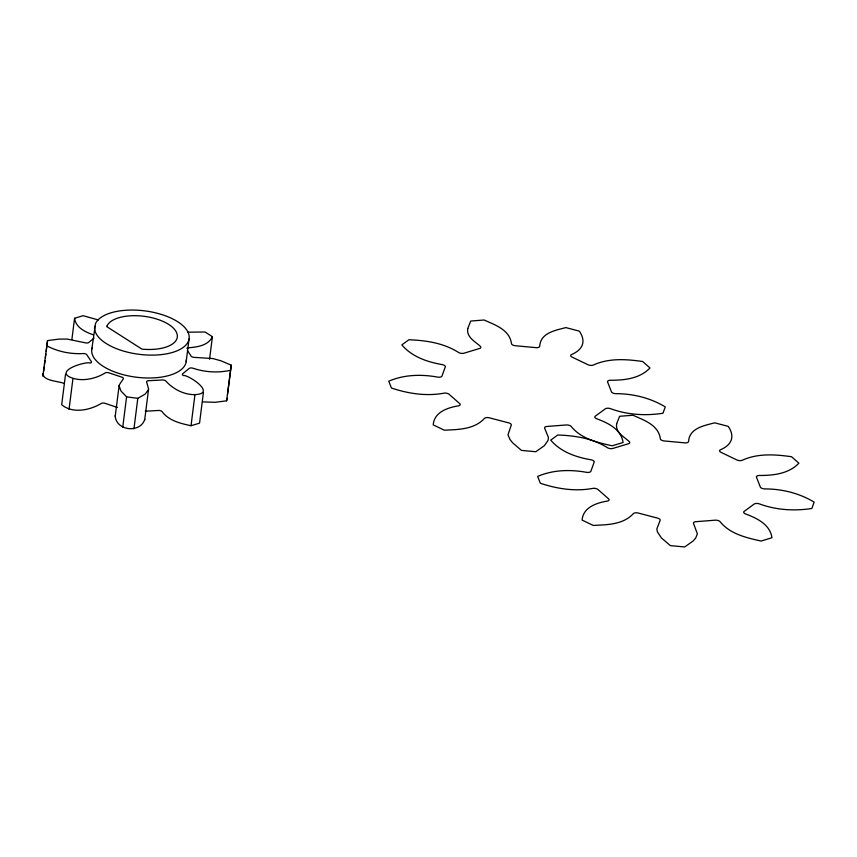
<?xml version="1.0" encoding="UTF-8"?>
<svg xmlns="http://www.w3.org/2000/svg" width="857" height="857" viewBox="0 0 857 857"><rect width="100%" height="100%" fill="white"/><g stroke="black" fill="none" stroke-linecap="round" stroke-linejoin="round"><path stroke-width="1.29" d="M63.772 383.325C58.019 380.99 43.161 380.969 42.893 373.631M42.85 376.255L47.531 340.604L59.058 339.104L67.2 339.083L85.421 342.832A2.935 1.35 7.2 0 0 89.042 342.264L94.045 338.14M187.49 350.631L190.972 355.891A2.935 1.35 7.2 0 0 194.271 357.38L212.9 358.569L220.699 360.711L231.261 365.168L226.58 400.819L215.053 402.319L202.745 401.879M46.707 345.757C58.04 351.788 70.885 354.295 83.697 353.534A2.935 1.35 7.2 0 1 86.986 355.023L91.174 361.343A2.935 1.35 7.2 0 1 90.006 363.079C87.06 361.076 56.958 369.699 68.946 376.652C79.969 382.265 95.02 379.351 105.293 372.859A2.935 1.35 7.2 0 1 109.385 372.999L121.308 376.973A2.935 1.35 7.2 0 1 123.29 378.858L119.209 385.007L115.213 416.223C116.52 431.05 140.312 433.342 144.737 419.437M144.662 420.155L148.593 388.939L146.633 381.986A2.935 1.35 7.2 0 1 149.129 380.69L161.791 380.005A2.935 1.35 7.2 0 1 165.755 380.937C173.692 390.042 187.404 396.577 199.381 394.091C213.029 390.738 187.072 374.359 183.484 375.57A2.935 1.35 7.2 0 1 182.916 373.609L188.915 368.649A2.935 1.35 7.2 0 1 192.546 368.092C204.748 372.227 217.849 373.095 230.437 370.31M43.675 371.113L44.178 367.128M44.521 364.482L45.025 360.497M45.357 357.851L45.86 353.866M46.192 351.22L46.696 347.235M47.028 344.589L47.531 340.604M117.452 407.482L105.54 403.497A2.935 1.35 7.2 0 0 101.447 403.358C90.124 410.214 72.631 414.006 61.693 404.718L65.55 374.22M71.881 339.49L74.57 318.279L83.086 315.697L98.319 319.95M69.042 409.421L72.899 378.923M186.29 359.854A47.617 21.907 7.2 0 1 137.559 377.359A47.617 21.907 7.2 0 1 91.795 349.153L95.545 323.507A47.617 21.907 7.2 0 1 171.796 318.472A47.617 21.907 7.2 0 1 160.57 354.691A47.617 21.907 7.2 0 1 94.688 326.281M122.733 427.343L126.579 396.845L120.901 390.91L119.069 385.714M133.949 428.843L137.806 398.344L145.122 394.145L148.518 389.656M186.173 361.772L189.065 338.89M145.272 411.199L157.945 410.503A2.935 1.35 7.2 0 1 161.909 411.435C168.786 420.755 180.388 423.433 191.025 425.725L194.882 395.227M191.025 425.725L199.542 423.154L203.398 392.645M209.569 359.244L212.418 336.705L205.069 332.002L188.047 332.173M227.576 394.349L231.261 365.168M115.213 416.223L115.363 415.506M91.795 349.153L92.224 347.771M226.58 400.819L227.362 398.291M212.418 336.705C208.069 345.896 196.799 347.064 187.951 347.846A2.935 1.35 7.2 0 0 186.858 348.221M137.806 398.344L126.579 396.845M93.317 334.819C85.454 332.077 75.759 327.717 74.57 318.279M467.751 328.563C466.24 337.112 475.035 341.472 480.284 346.249A4.006 1.843 7.2 0 1 478.977 348.67L464.537 353.041A4.006 1.843 7.2 0 1 458.934 352.709C444.012 343.068 426.229 340.411 408.853 339.768L401.847 344.91C412.056 356.94 427.579 362.083 442.63 364.675A4.006 1.843 7.2 0 1 445.158 367.267L442.094 375.73A4.006 1.843 7.2 0 1 438.109 377.187C421.644 374.123 404.322 374.52 388.746 381.183L391.424 388.017C408.425 393.695 426.55 396.48 444.355 393.095A4.006 1.843 7.2 0 1 449.518 394.638L459.277 403.24A4.006 1.843 7.2 0 1 458.774 405.8C448.147 407.461 434.081 411.992 433.224 424.868L444.344 430.203C458.366 429.518 474.382 429.539 484.644 418.216A4.006 1.843 7.2 0 1 490.033 418.002L508.04 422.705A4.006 1.843 7.2 0 1 511.254 425.179L507.987 434.81L509.926 439.362L512.561 442.748L521.474 450.396L535.829 451.725L544.345 445.704L548.062 440.38L548.459 437.456L544.645 428.286A4.006 1.843 7.2 0 1 547.741 426.4L565.566 425.018A4.006 1.843 7.2 0 1 570.998 426.24C581.089 438.838 597.297 442.491 612.209 445.801L623.071 442.512C621.207 429.057 607.527 422.715 596.279 418.591A4.006 1.843 7.2 0 1 595.636 415.924L604.946 409.089A4.006 1.843 7.2 0 1 610.045 408.489C626.949 414.842 645.225 415.988 662.964 413.256L665.268 406.882C650.238 397.862 632.884 393.62 615.401 393.663A4.006 1.843 7.2 0 1 611.309 391.456L607.742 382.383A4.006 1.843 7.2 0 1 610.13 380.24C624.132 380.337 639.751 378.73 649.992 367.974L642.654 361.504C626.113 359.147 608.663 357.905 593.044 365.178A4.006 1.843 7.2 0 1 587.431 364.461L572.658 357.38A4.006 1.843 7.2 0 1 571.212 354.702C582.76 349.881 586.424 341.589 579.364 331.145L565.824 327.599C555.475 330.373 540.285 332.816 539.685 346.453A4.006 1.843 7.2 0 1 535.175 347.567L516.107 345.8A4.006 1.843 7.2 0 1 511.5 343.828C509.851 329.774 495.089 324.996 484.13 320.004L470.718 321.043L467.751 328.563M616.644 423.797C615.122 432.335 623.917 436.706 629.167 441.484A4.006 1.843 7.2 0 1 627.87 443.905L613.43 448.265A4.006 1.843 7.2 0 1 607.827 447.932C592.905 438.302 575.122 435.645 557.736 434.992L550.73 440.134C560.939 452.164 576.461 457.317 591.523 459.898A4.006 1.843 7.2 0 1 594.04 462.491L590.987 470.954A4.006 1.843 7.2 0 1 587.002 472.411C570.526 469.347 553.204 469.743 537.639 476.406L540.317 483.241C557.307 488.918 575.433 491.704 593.248 488.319A4.006 1.843 7.2 0 1 598.4 489.872L608.159 498.474A4.006 1.843 7.2 0 1 607.667 501.034C597.04 502.695 582.974 507.215 582.117 520.092L593.226 525.427C607.249 524.741 623.275 524.773 633.527 513.439A4.006 1.843 7.2 0 1 638.915 513.225L656.923 517.939A4.006 1.843 7.2 0 1 660.147 520.403L656.837 528.919L657.405 531.929L661.454 537.971L670.367 545.62L684.711 546.948L693.227 540.928L695.691 538.025L697.373 533.804L693.527 523.509A4.006 1.843 7.2 0 1 696.623 521.624L714.449 520.242A4.006 1.843 7.2 0 1 719.88 521.463C729.971 534.061 746.179 537.714 761.091 541.035L771.964 537.746C770.1 524.291 756.41 517.939 745.172 513.814A4.006 1.843 7.2 0 1 744.519 511.147L753.828 504.312A4.006 1.843 7.2 0 1 758.927 503.723C775.842 510.065 794.107 511.222 811.847 508.48L814.15 502.106C799.12 493.086 781.766 488.844 764.283 488.897A4.006 1.843 7.2 0 1 760.202 486.69L756.635 477.606A4.006 1.843 7.2 0 1 759.013 475.464C773.014 475.56 788.644 473.953 798.885 463.198L791.536 456.727C775.007 454.381 757.556 453.139 741.937 460.402A4.006 1.843 7.2 0 1 736.324 459.695L721.551 452.603A4.006 1.843 7.2 0 1 720.105 449.936C731.653 445.115 735.306 436.824 728.257 426.368L714.706 422.822C704.368 425.597 689.178 428.039 688.567 441.676A4.006 1.843 7.2 0 1 684.057 442.79L664.989 441.023A4.006 1.843 7.2 0 1 660.393 439.063C658.733 424.997 643.982 420.23 633.023 415.238L619.611 416.277L616.644 423.797M107.125 325.778L106.846 326.678L141.876 349.088L143.901 349.292A35.705 16.433 7.2 0 0 177.303 335.162L176.735 332.955A35.705 16.433 7.2 0 0 142.166 316.083A35.705 16.433 7.2 0 0 107.125 325.778"/></g></svg>
